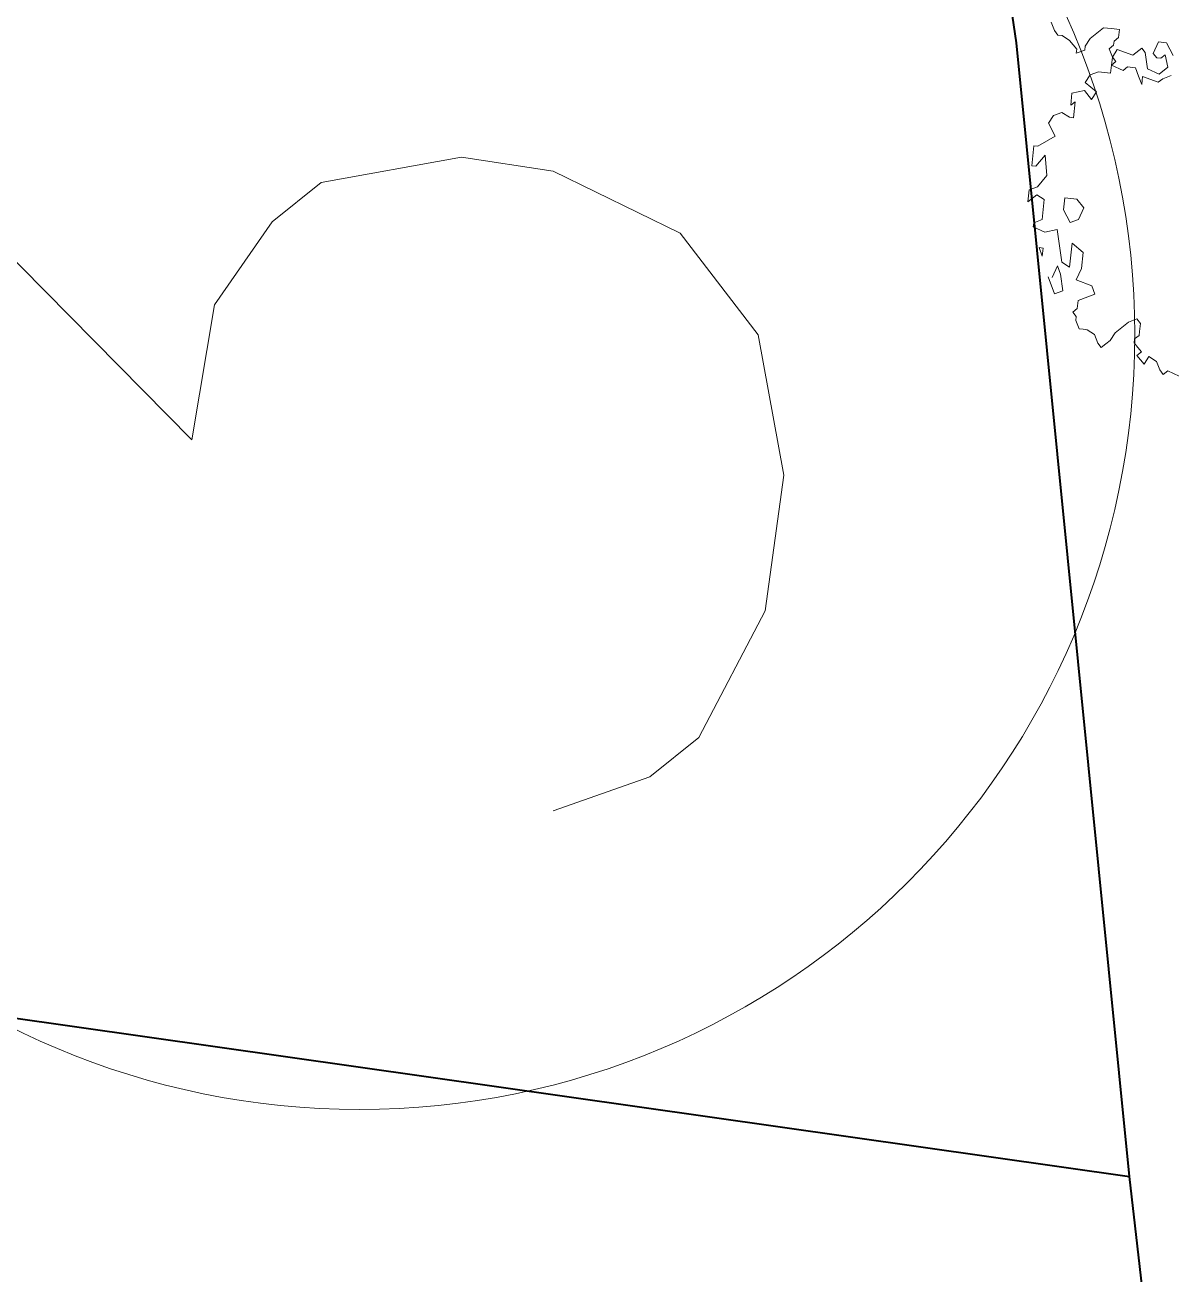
# Model space of a CAD drawing. Header units: metres. Extents: x -977055 to 805873, y -1033982 to 242021.
# Drawn here: x 2704.51 to 2719.64, y 983.92 to 1000.41 of the extents above; entities that cross this region are included whole.
import ezdxf

# ---------------------------------------------------------------- set-up
doc = ezdxf.new("R2010")
doc.units = ezdxf.units.M
for name, color, linetype in [('PDF_CENTRO COMERCIAL', 7, 'Continuous'), ('PDF_Especificaciones', 7, 'Continuous'), ('PDF_PLANTAS', 7, 'Continuous')]:
    doc.layers.add(name, color=color, linetype=linetype)

# ---------------------------------------------------------------- blocks, each defined once
blk = doc.blocks.new('CALLE')
at = {"layer": 'PDF_CENTRO COMERCIAL', "lineweight": 40}
for points in [[(-34.842528, -237.970656), (-31.455648, -237.208608), (-19.728576, -234.75312), (-10.456992, -232.339968), (-10.118304, -222.983712), (-63.758016, -221.163264), (-64.901088, -254.016), (-59.990112, -254.185344), (-59.651424, -244.236384), (-57.534624, -243.686016)], [(-10.118304, -222.983712), (-30.947616, -222.306336), (-31.455648, -237.208608), (-19.728576, -234.75312), (-10.456992, -232.339968), (-10.287648, -227.471328)]]:
    blk.add_lwpolyline(points, close=True, dxfattribs=at)
at = {"layer": 'PDF_Especificaciones', "lineweight": 20}
blk.add_lwpolyline([(-27.052704, -222.729696), (-21.80304, -222.89904), (-24.808896, -226.582272), (-23.369472, -226.666944), (-22.43808, -227.174976), (-21.972384, -227.640672), (-21.549024, -229.080096), (-21.59136, -230.053824), (-22.099392, -231.450912), (-23.07312, -232.382304), (-24.512544, -232.805664), (-25.951968, -232.763328), (-27.349056, -232.21296), (-27.814752, -231.747264), (-28.280448, -230.773536)], dxfattribs=at)
blk.add_circle((-23.517648, -228.212208), 8.14968, dxfattribs=at)
at = {"layer": 'PDF_PLANTAS', "lineweight": 9}
for points in [[(-19.47456, -235.091808), (-19.559232, -235.134144), (-19.601568, -235.17648), (-19.601568, -235.218816), (-19.643904, -235.303488), (-19.728576, -235.38816), (-19.770912, -235.38816), (-19.728576, -235.472832), (-19.68624, -235.472832), (-19.601568, -235.515168), (-19.47456, -235.642176), (-19.47456, -235.726848), (-19.47456, -235.81152), (-19.559232, -235.81152), (-19.601568, -235.769184), (-19.643904, -235.769184), (-19.68624, -235.726848), (-19.770912, -235.769184), (-19.813248, -235.81152), (-19.855584, -235.769184), (-19.89792, -235.896192), (-19.855584, -235.938528), (-19.855584, -236.0232), (-19.940256, -236.065536), (-20.024928, -236.107872), (-19.940256, -236.107872), (-19.982592, -236.277216), (-19.940256, -236.319552), (-19.89792, -236.404224)], [(-19.68624, -236.404224), (-19.559232, -236.319552), (-19.559232, -236.23488), (-19.68624, -236.192544), (-19.728576, -236.23488), (-19.728576, -236.277216), (-19.68624, -236.319552), (-19.813248, -236.361888), (-19.89792, -236.277216), (-19.855584, -236.150208), (-19.68624, -236.107872), (-19.643904, -236.065536), (-19.728576, -235.980864), (-19.68624, -235.81152), (-19.770912, -235.769184), (-19.940256, -235.769184), (-19.940256, -235.642176), (-19.982592, -235.557504), (-20.067264, -235.515168), (-20.151936, -235.642176), (-20.236608, -235.59984), (-20.151936, -235.515168), (-20.194272, -235.38816), (-20.32128, -235.38816), (-20.278944, -235.430496), (-20.448288, -235.430496), (-20.448288, -235.38816), (-20.405952, -235.303488), (-20.448288, -235.218816), (-20.53296, -235.17648), (-20.659968, -235.261152), (-20.786976, -235.091808), (-20.786976, -235.049472), (-20.998656, -235.049472), (-20.998656, -235.091808), (-20.871648, -235.17648), (-21.083328, -235.218816), (-21.210336, -235.134144), (-21.252672, -235.049472), (-21.37968, -235.049472), (-21.295008, -235.134144), (-21.337344, -235.218816), (-21.549024, -235.218816), (-21.59136, -235.134144), (-21.633696, -235.134144), (-21.676032, -235.261152), (-21.633696, -235.38816), (-21.80304, -235.430496), (-21.972384, -235.472832), (-22.01472, -235.557504), (-21.760704, -235.557504), (-21.845376, -235.684512), (-22.01472, -235.684512), (-22.141728, -235.642176), (-22.184064, -235.81152), (-22.268736, -235.853856), (-22.353408, -235.684512), (-22.43808, -235.684512), (-22.480416, -235.642176), (-22.522752, -235.684512), (-22.565088, -235.684512), (-22.64976, -235.726848), (-22.64976, -235.769184), (-22.64976, -235.81152), (-22.692096, -235.896192), (-22.776768, -235.938528), (-22.819104, -235.980864), (-22.776768, -236.0232), (-22.734432, -236.065536), (-22.64976, -236.107872), (-22.522752, -236.23488), (-22.480416, -236.319552), (-22.522752, -236.361888), (-22.607424, -236.361888), (-22.64976, -236.361888), (-22.692096, -236.319552), (-22.734432, -236.319552), (-22.776768, -236.361888), (-22.819104, -236.404224), (-22.86144, -236.361888), (-22.946112, -236.44656), (-22.86144, -236.488896), (-22.903776, -236.573568), (-22.988448, -236.615904), (-23.030784, -236.65824), (-22.988448, -236.700576), (-23.030784, -236.827584)], [(-22.141728, -235.345824), (-22.311072, -235.430496), (-22.268736, -235.515168), (-22.099392, -235.472832), (-22.01472, -235.430496), (-22.141728, -235.38816)]]:
    blk.add_lwpolyline(points, dxfattribs=at)
for points in [[(-21.845376, -235.218816), (-21.930048, -235.261152), (-21.845376, -235.261152)], [(-21.295008, -235.430496), (-21.422016, -235.430496), (-21.549024, -235.515168), (-21.506688, -235.59984), (-21.37968, -235.642176), (-21.295008, -235.557504)]]:
    blk.add_lwpolyline(points, close=True, dxfattribs=at)

msp = doc.modelspace()

# ---------------------------------------------------------------- block references
at = {"xscale": 1.255773352820658, "yscale": 1.255773352820658, "zscale": 1.255773352820658, "rotation": 83.85573648860341}
msp.add_blockref('CALLE', (2427.15058, 1056.36283, 1015.371), dxfattribs=at)

doc.saveas('drawing.dxf')
